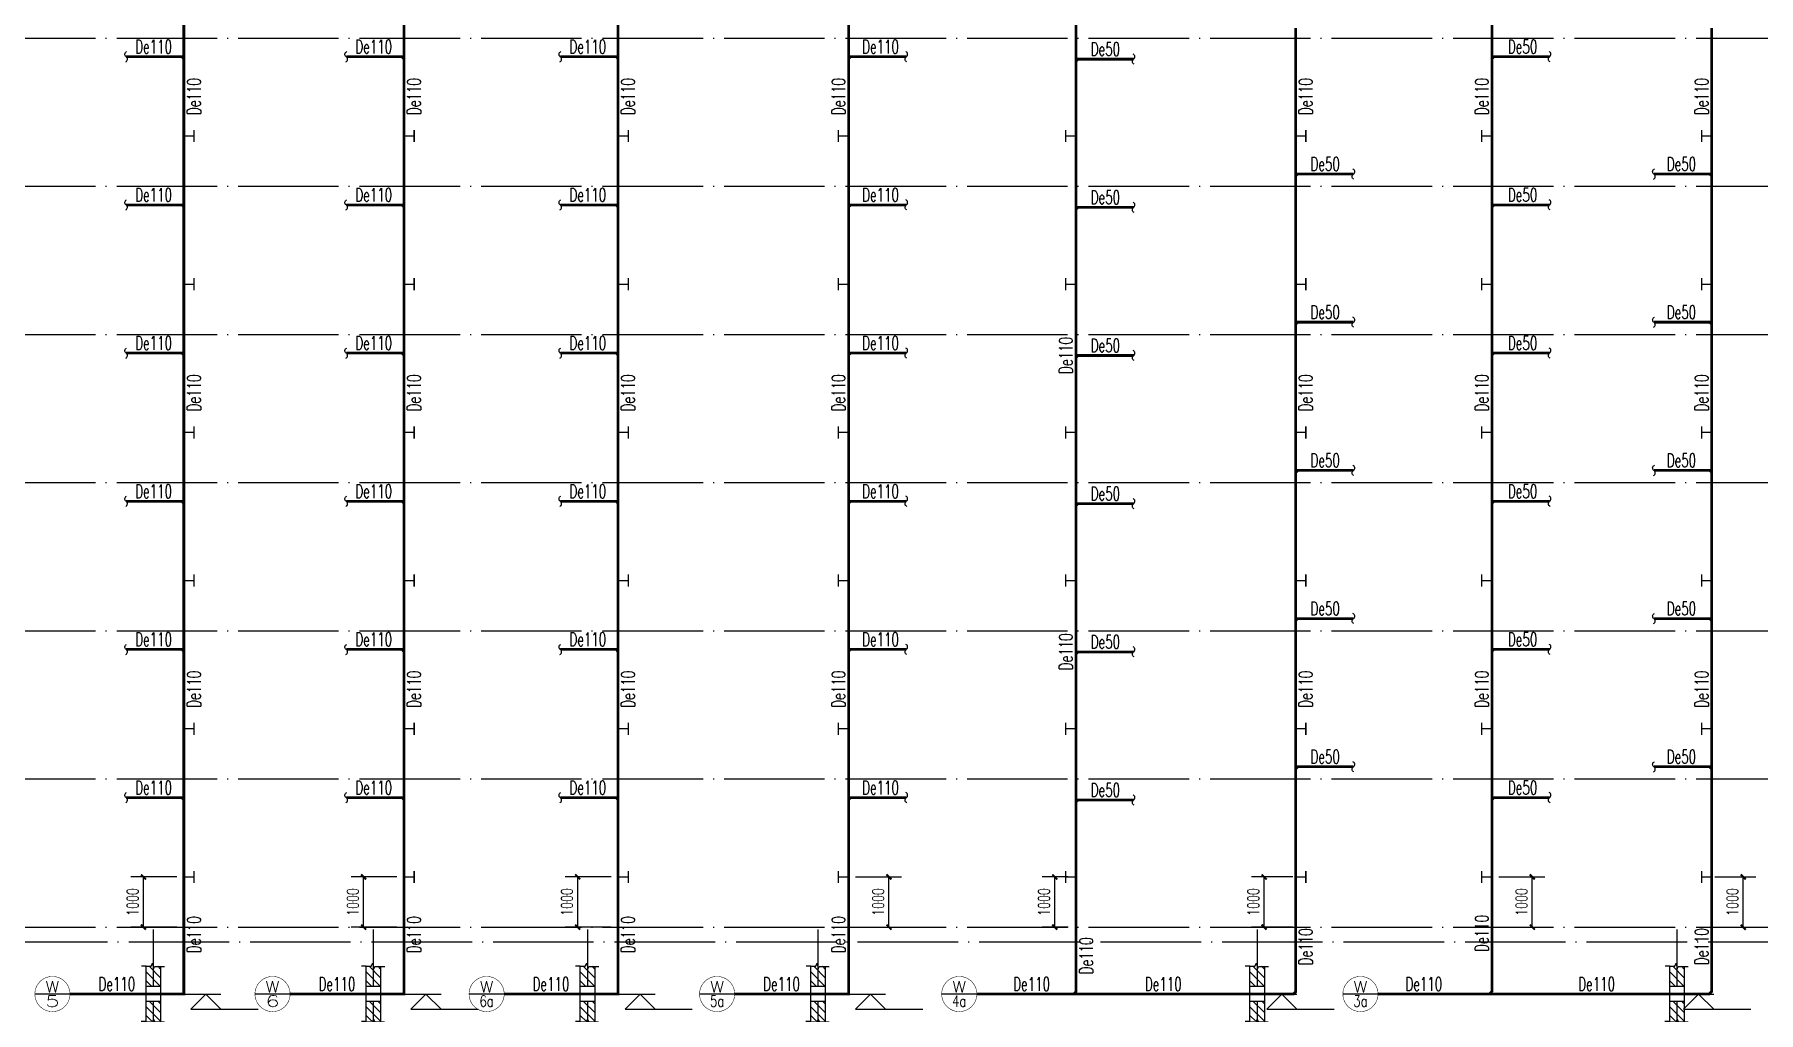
# Model space of a CAD drawing. Extents: x -287580 to -53108, y -522338 to -82629.
# Drawn here: x -126582 to -92242, y -361851 to -342381 of the extents above; entities that cross this region are included whole.
import ezdxf
from ezdxf.enums import TextEntityAlignment as Align

# ---------------------------------------------------------------- set-up
doc = ezdxf.new("R2010")
doc.units = 0
doc.header["$LTSCALE"] = 1000
doc.header["$MEASUREMENT"] = 0
for name, pattern in [('CONTINOUS', [0]), ('DASH', [0.35, 0.25, -0.1]), ('DOTE', [2.42, 2, -0.2, 0.02, -0.2])]:
    doc.linetypes.add(name, pattern=pattern)
for name, color, linetype in [('DIM_污水', 3, 'Continuous'), ('DOTE', 99, 'Continuous'), ('EQUIP_污水', 7, 'Continuous'), ('PIPE-污水', 2, 'Continuous'), ('TEXT_污水', 4, 'Continuous'), ('TWT_DIM', 3, 'Continuous'), ('TWT_IDEN', 3, 'Continuous'), ('TWT_TEXT', 7, 'Continuous')]:
    doc.layers.add(name, color=color, linetype=linetype)
doc.styles.add('_TCH_DIM_T3', font='SIMPLEX', dxfattribs={"width": 0.705882, "bigfont": 'GBCBIG'})
doc.styles.add('_TWT_CIRCLE', font='COMPLEX', dxfattribs={"width": 1.1, "height": 3, "bigfont": 'HZTXT'})
doc.styles.add('_TWT_PIPEDN', font='SIMPLEX', dxfattribs={"width": 0.8, "height": 2.5, "bigfont": 'HZTXT'})
doc.dimstyles.new('_TWT_ARCH&&100', dxfattribs={"dimtxt": 229.5, "dimasz": 100, "dimexe": 250, "dimexo": 300, "dimgap": 100, "dimtad": 1, "dimdec": 0, "dimzin": 0, "dimdsep": 46, "dimtxsty": '_TCH_DIM_T3', "dimblk": 'ARCHTICK', "dimcen": 0.09, "dimclrd": 4, "dimclre": 4, "dimclrt": 4, "dimazin": 2, "dimtfac": 1, "dimtdec": 0, "dimtix": 1, "dimtmove": 2, "dimatfit": 3, "dimfxl": 0, "dimtolj": 1, "dimtzin": 0, "dimarcsym": 0})

# ---------------------------------------------------------------- blocks, each defined once
blk = doc.blocks.new('$TK_10')
for p, q in [((-1, 1607), (-1, 189)), ((-179, 689), (-295, 689)), ((-179, -689), (-179, 689)), ((-179, 689), (-55, 689)), ((181, 187), (-179, 547)), ((181, 403), (-105, 689)), ((-55, 689), (-15, 770)), ((-15, 770), (9, 628)), ((9, 628), (34, 687)), ((34, 687), (284, 687)), ((181, 620), (112, 689)), ((181, 687), (181, -689)), ((-38, 189), (-179, 330)), ((179, 189), (-179, 189)), ((179, -189), (-179, -189)), ((190, -689), (-179, -320)), ((181, -463), (-94, -189)), ((-1, -189), (-1, -1403)), ((181, -247), (123, -189)), ((-183, -689), (-299, -688)), ((-183, -689), (-59, -690)), ((-27, -689), (-179, -537)), ((-59, -690), (-20, -771)), ((-20, -771), (5, -629)), ((5, -629), (30, -688)), ((30, -688), (280, -690))]:
    blk.add_line(p, q)
blk.add_circle((-1, -1803), 400)
blk = doc.blocks.new('_ArchTick')
at = {"color": 0, "linetype": 'ByBlock', "const_width": 0.4}
blk.add_lwpolyline([(-0.5, -0.5), (0.5, 0.5)], dxfattribs=at)
blk = doc.blocks.new('*D652')
at = {"layer": 'Defpoints', "color": 0, "linetype": 'Continuous'}
for p in [(-93415, -359152), (-92546, -359152), (-93415, -360152)]:
    blk.add_point(p, dxfattribs=at)
at = {"layer": 'TWT_DIM', "color": 4, "linetype": 'Continuous', "lineweight": -2}
for p, q in [((-93115, -359152), (-92296, -359152)), ((-92546, -360152), (-92546, -359152)), ((-93115, -360152), (-92296, -360152))]:
    blk.add_line(p, q, dxfattribs=at)
at = {"layer": 'TWT_DIM', "color": 4, "linetype": 'Continuous', "lineweight": -2, "xscale": 100, "yscale": 100, "zscale": 100}
for p, rotation in [((-92546, -359152), 90), ((-92546, -360152), 270)]:
    blk.add_blockref('_ArchTick', p, dxfattribs=dict(at, rotation=rotation))
at = {"layer": 'TWT_DIM', "color": 4, "linetype": 'Continuous', "insert": (-92761, -359652), "char_height": 229.5, "attachment_point": 5, "rotation": 90, "style": '_TCH_DIM_T3'}
blk.add_mtext('\\A1;1000', dxfattribs=at)
blk = doc.blocks.new('*D656')
at = {"layer": 'Defpoints', "color": 0, "linetype": 'Continuous'}
for p in [(-97712, -359152), (-96748, -359152), (-97712, -360152)]:
    blk.add_point(p, dxfattribs=at)
at = {"layer": 'TWT_DIM', "color": 4, "linetype": 'Continuous', "lineweight": -2}
for p, q in [((-97412, -359152), (-96498, -359152)), ((-96748, -360152), (-96748, -359152)), ((-97412, -360152), (-96498, -360152))]:
    blk.add_line(p, q, dxfattribs=at)
at = {"layer": 'TWT_DIM', "color": 4, "linetype": 'Continuous', "lineweight": -2, "xscale": 100, "yscale": 100, "zscale": 100}
for p, rotation in [((-96748, -359152), 90), ((-96748, -360152), 270)]:
    blk.add_blockref('_ArchTick', p, dxfattribs=dict(at, rotation=rotation))
at = {"layer": 'TWT_DIM', "color": 4, "linetype": 'Continuous', "insert": (-96963, -359652), "char_height": 229.5, "attachment_point": 5, "rotation": 90, "style": '_TCH_DIM_T3'}
blk.add_mtext('\\A1;1000', dxfattribs=at)
blk = doc.blocks.new('*D657')
at = {"layer": 'Defpoints', "color": 0, "linetype": 'Continuous'}
for p in [(-102089, -359152), (-101220, -359152), (-101220, -360152)]:
    blk.add_point(p, dxfattribs=at)
at = {"layer": 'TWT_DIM', "color": 4, "linetype": 'Continuous', "lineweight": -2}
for p, q in [((-101520, -359152), (-102339, -359152)), ((-102089, -360152), (-102089, -359152)), ((-101520, -360152), (-102339, -360152))]:
    blk.add_line(p, q, dxfattribs=at)
at = {"layer": 'TWT_DIM', "color": 4, "linetype": 'Continuous', "lineweight": -2, "xscale": 100, "yscale": 100, "zscale": 100}
for p, rotation in [((-102089, -359152), 90), ((-102089, -360152), 270)]:
    blk.add_blockref('_ArchTick', p, dxfattribs=dict(at, rotation=rotation))
at = {"layer": 'TWT_DIM', "color": 4, "linetype": 'Continuous', "insert": (-102304, -359652), "char_height": 229.5, "attachment_point": 5, "rotation": 90, "style": '_TCH_DIM_T3'}
blk.add_mtext('\\A1;1000', dxfattribs=at)
blk = doc.blocks.new('*D660')
at = {"layer": 'Defpoints', "color": 0, "linetype": 'Continuous'}
for p in [(-106259, -359152), (-105692, -359152), (-105692, -360152)]:
    blk.add_point(p, dxfattribs=at)
at = {"layer": 'TWT_DIM', "color": 4, "linetype": 'Continuous', "lineweight": -2}
for p, q in [((-105992, -359152), (-106509, -359152)), ((-106259, -360152), (-106259, -359152)), ((-105992, -360152), (-106509, -360152))]:
    blk.add_line(p, q, dxfattribs=at)
at = {"layer": 'TWT_DIM', "color": 4, "linetype": 'Continuous', "lineweight": -2, "xscale": 100, "yscale": 100, "zscale": 100}
for p, rotation in [((-106259, -359152), 90), ((-106259, -360152), 270)]:
    blk.add_blockref('_ArchTick', p, dxfattribs=dict(at, rotation=rotation))
at = {"layer": 'TWT_DIM', "color": 4, "linetype": 'Continuous', "insert": (-106474, -359652), "char_height": 229.5, "attachment_point": 5, "rotation": 90, "style": '_TCH_DIM_T3'}
blk.add_mtext('\\A1;1000', dxfattribs=at)
blk = doc.blocks.new('*D664')
at = {"layer": 'Defpoints', "color": 0, "linetype": 'Continuous'}
for p in [(-110527, -359152), (-109562, -359152), (-110527, -360152)]:
    blk.add_point(p, dxfattribs=at)
at = {"layer": 'TWT_DIM', "color": 4, "linetype": 'Continuous', "lineweight": -2}
for p, q in [((-110227, -359152), (-109312, -359152)), ((-109562, -360152), (-109562, -359152)), ((-110227, -360152), (-109312, -360152))]:
    blk.add_line(p, q, dxfattribs=at)
at = {"layer": 'TWT_DIM', "color": 4, "linetype": 'Continuous', "lineweight": -2, "xscale": 100, "yscale": 100, "zscale": 100}
for p, rotation in [((-109562, -359152), 90), ((-109562, -360152), 270)]:
    blk.add_blockref('_ArchTick', p, dxfattribs=dict(at, rotation=rotation))
at = {"layer": 'TWT_DIM', "color": 4, "linetype": 'Continuous', "insert": (-109777, -359652), "char_height": 229.5, "attachment_point": 5, "rotation": 90, "style": '_TCH_DIM_T3'}
blk.add_mtext('\\A1;1000', dxfattribs=at)
blk = doc.blocks.new('*D666')
at = {"layer": 'Defpoints', "color": 0, "linetype": 'Continuous'}
for p in [(-115762, -359152), (-114798, -359152), (-114798, -360152)]:
    blk.add_point(p, dxfattribs=at)
at = {"layer": 'TWT_DIM', "color": 4, "linetype": 'Continuous', "lineweight": -2}
for p, q in [((-115098, -359152), (-116012, -359152)), ((-115762, -360152), (-115762, -359152)), ((-115098, -360152), (-116012, -360152))]:
    blk.add_line(p, q, dxfattribs=at)
at = {"layer": 'TWT_DIM', "color": 4, "linetype": 'Continuous', "lineweight": -2, "xscale": 100, "yscale": 100, "zscale": 100}
for p, rotation in [((-115762, -359152), 90), ((-115762, -360152), 270)]:
    blk.add_blockref('_ArchTick', p, dxfattribs=dict(at, rotation=rotation))
at = {"layer": 'TWT_DIM', "color": 4, "linetype": 'Continuous', "insert": (-115977, -359652), "char_height": 229.5, "attachment_point": 5, "rotation": 90, "style": '_TCH_DIM_T3'}
blk.add_mtext('\\A1;1000', dxfattribs=at)
blk = doc.blocks.new('*D668')
at = {"layer": 'Defpoints', "color": 0, "linetype": 'Continuous'}
for p in [(-120026, -359152), (-119062, -359152), (-119062, -360152)]:
    blk.add_point(p, dxfattribs=at)
at = {"layer": 'TWT_DIM', "color": 4, "linetype": 'Continuous', "lineweight": -2}
for p, q in [((-119362, -359152), (-120276, -359152)), ((-120026, -360152), (-120026, -359152)), ((-119362, -360152), (-120276, -360152))]:
    blk.add_line(p, q, dxfattribs=at)
at = {"layer": 'TWT_DIM', "color": 4, "linetype": 'Continuous', "lineweight": -2, "xscale": 100, "yscale": 100, "zscale": 100}
for p, rotation in [((-120026, -359152), 90), ((-120026, -360152), 270)]:
    blk.add_blockref('_ArchTick', p, dxfattribs=dict(at, rotation=rotation))
at = {"layer": 'TWT_DIM', "color": 4, "linetype": 'Continuous', "insert": (-120241, -359652), "char_height": 229.5, "attachment_point": 5, "rotation": 90, "style": '_TCH_DIM_T3'}
blk.add_mtext('\\A1;1000', dxfattribs=at)
blk = doc.blocks.new('*D670')
at = {"layer": 'Defpoints', "color": 0, "linetype": 'Continuous'}
for p in [(-124411, -359152), (-123446, -359152), (-123446, -360152)]:
    blk.add_point(p, dxfattribs=at)
at = {"layer": 'TWT_DIM', "color": 4, "linetype": 'Continuous', "lineweight": -2}
for p, q in [((-123746, -359152), (-124661, -359152)), ((-124411, -360152), (-124411, -359152)), ((-123746, -360152), (-124661, -360152))]:
    blk.add_line(p, q, dxfattribs=at)
at = {"layer": 'TWT_DIM', "color": 4, "linetype": 'Continuous', "lineweight": -2, "xscale": 100, "yscale": 100, "zscale": 100}
for p, rotation in [((-124411, -359152), 90), ((-124411, -360152), 270)]:
    blk.add_blockref('_ArchTick', p, dxfattribs=dict(at, rotation=rotation))
at = {"layer": 'TWT_DIM', "color": 4, "linetype": 'Continuous', "insert": (-124625, -359652), "char_height": 229.5, "attachment_point": 5, "rotation": 90, "style": '_TCH_DIM_T3'}
blk.add_mtext('\\A1;1000', dxfattribs=at)
blk = doc.blocks.new('$ATTACHMENT$00000073')
at = {"const_width": 20}
for points in [[(0, 0), (150, 0)], [(150, 90), (150, -90)]]:
    blk.add_lwpolyline(points, dxfattribs=at)
blk = doc.blocks.new('$TwtSys$00000132')
at = {"elevation": 0}
blk.add_lwpolyline([(7, -101, -0.575183), (0, 0, 0.604745), (-11, 101, 16.924828)], format="xyb", dxfattribs=at)

msp = doc.modelspace()

# ---------------------------------------------------------------- hatches: boundary and pattern name
at = {"layer": 'PIPE-污水', "linetype": 'Continuous'}
for points in [[(-123646.1, -342823.2), (-123626.7, -342803.8), (-123634.8, -342795.7)], [(-119261.6, -342823.2), (-119242.2, -342803.8), (-119250.3, -342795.7)], [(-114997.6, -342823.2), (-114978.2, -342803.8), (-114986.3, -342795.7)], [(-110326.9, -342823.2), (-110346.3, -342803.8), (-110338.2, -342795.7)], [(-105799, -342871.9), (-105818.4, -342852.4), (-105810.4, -342844.4)], [(-97512.7, -342823.2), (-97532.1, -342803.8), (-97524.1, -342795.7)], [(-101421.1, -345158.4), (-101440.5, -345138.9), (-101432.5, -345130.9)], [(-93214.2, -345158.4), (-93194.8, -345138.9), (-93202.9, -345130.9)], [(-123646.1, -345773.2), (-123626.7, -345753.8), (-123634.8, -345745.7)], [(-119261.6, -345773.2), (-119242.2, -345753.8), (-119250.3, -345745.7)], [(-114997.6, -345773.2), (-114978.2, -345753.8), (-114986.3, -345745.7)], [(-110326.9, -345773.2), (-110346.3, -345753.8), (-110338.2, -345745.7)], [(-105799, -345821.9), (-105818.4, -345802.4), (-105810.4, -345794.4)], [(-97512.7, -345773.2), (-97532.1, -345753.8), (-97524.1, -345745.7)], [(-101421.1, -348108.4), (-101440.5, -348088.9), (-101432.5, -348080.9)], [(-93214.2, -348108.4), (-93194.8, -348088.9), (-93202.9, -348080.9)], [(-123646.1, -348723.2), (-123626.7, -348703.8), (-123634.8, -348695.7)], [(-119261.6, -348723.2), (-119242.2, -348703.8), (-119250.3, -348695.7)], [(-114997.6, -348723.2), (-114978.2, -348703.8), (-114986.3, -348695.7)], [(-110326.9, -348723.2), (-110346.3, -348703.8), (-110338.2, -348695.7)], [(-105799, -348771.9), (-105818.4, -348752.4), (-105810.4, -348744.4)], [(-97512.7, -348723.2), (-97532.1, -348703.8), (-97524.1, -348695.7)], [(-101421.1, -351058.4), (-101440.5, -351038.9), (-101432.5, -351030.9)], [(-93214.2, -351058.4), (-93194.8, -351038.9), (-93202.9, -351030.9)], [(-123646.1, -351673.2), (-123626.7, -351653.8), (-123634.8, -351645.7)], [(-119261.6, -351673.2), (-119242.2, -351653.8), (-119250.3, -351645.7)], [(-114997.6, -351673.2), (-114978.2, -351653.8), (-114986.3, -351645.7)], [(-110326.9, -351673.2), (-110346.3, -351653.8), (-110338.2, -351645.7)], [(-97512.7, -351673.2), (-97532.1, -351653.8), (-97524.1, -351645.7)], [(-105799, -351721.9), (-105818.4, -351702.4), (-105810.4, -351694.4)], [(-101421.1, -354008.4), (-101440.5, -353988.9), (-101432.5, -353980.9)], [(-93214.2, -354008.4), (-93194.8, -353988.9), (-93202.9, -353980.9)], [(-123646.1, -354623.2), (-123626.7, -354603.8), (-123634.8, -354595.7)], [(-119261.6, -354623.2), (-119242.2, -354603.8), (-119250.3, -354595.7)], [(-114997.6, -354623.2), (-114978.2, -354603.8), (-114986.3, -354595.7)], [(-110326.9, -354623.2), (-110346.3, -354603.8), (-110338.2, -354595.7)], [(-105799, -354671.9), (-105818.4, -354652.4), (-105810.4, -354644.4)], [(-97512.7, -354623.2), (-97532.1, -354603.8), (-97524.1, -354595.7)], [(-101421.1, -356958.4), (-101440.5, -356938.9), (-101432.5, -356930.9)], [(-93214.2, -356958.4), (-93194.8, -356938.9), (-93202.9, -356930.9)], [(-123646.1, -357573.2), (-123626.7, -357553.8), (-123634.8, -357545.7)], [(-119261.6, -357573.2), (-119242.2, -357553.8), (-119250.3, -357545.7)], [(-114997.6, -357573.2), (-114978.2, -357553.8), (-114986.3, -357545.7)], [(-110326.9, -357573.2), (-110346.3, -357553.8), (-110338.2, -357545.7)], [(-105799, -357621.9), (-105818.4, -357602.4), (-105810.4, -357594.4)], [(-97512.7, -357573.2), (-97532.1, -357553.8), (-97524.1, -357545.7)]]:
    msp.add_hatch(color=256, dxfattribs=at).paths.add_polyline_path(points)
at = {"layer": 'PIPE-污水', "linetype": 'DASH'}
for points in [[(-123646.1, -342823.2), (-123646.1, -342795.7), (-123634.8, -342795.7)], [(-119261.6, -342823.2), (-119261.6, -342795.7), (-119250.3, -342795.7)], [(-114997.6, -342823.2), (-114997.6, -342795.7), (-114986.3, -342795.7)], [(-110326.9, -342823.2), (-110326.9, -342795.7), (-110338.2, -342795.7)], [(-105799, -342871.9), (-105799, -342844.4), (-105810.4, -342844.4)], [(-97512.7, -342823.2), (-97512.7, -342795.7), (-97524.1, -342795.7)], [(-101421.1, -345158.4), (-101421.1, -345130.9), (-101432.5, -345130.9)], [(-93214.2, -345158.4), (-93214.2, -345130.9), (-93202.9, -345130.9)], [(-123646.1, -345773.2), (-123646.1, -345745.7), (-123634.8, -345745.7)], [(-119261.6, -345773.2), (-119261.6, -345745.7), (-119250.3, -345745.7)], [(-114997.6, -345773.2), (-114997.6, -345745.7), (-114986.3, -345745.7)], [(-110326.9, -345773.2), (-110326.9, -345745.7), (-110338.2, -345745.7)], [(-105799, -345821.9), (-105799, -345794.4), (-105810.4, -345794.4)], [(-97512.7, -345773.2), (-97512.7, -345745.7), (-97524.1, -345745.7)], [(-101421.1, -348108.4), (-101421.1, -348080.9), (-101432.5, -348080.9)], [(-93214.2, -348108.4), (-93214.2, -348080.9), (-93202.9, -348080.9)], [(-123646.1, -348723.2), (-123646.1, -348695.7), (-123634.8, -348695.7)], [(-119261.6, -348723.2), (-119261.6, -348695.7), (-119250.3, -348695.7)], [(-114997.6, -348723.2), (-114997.6, -348695.7), (-114986.3, -348695.7)], [(-110326.9, -348723.2), (-110326.9, -348695.7), (-110338.2, -348695.7)], [(-105799, -348771.9), (-105799, -348744.4), (-105810.4, -348744.4)], [(-97512.7, -348723.2), (-97512.7, -348695.7), (-97524.1, -348695.7)], [(-101421.1, -351058.4), (-101421.1, -351030.9), (-101432.5, -351030.9)], [(-93214.2, -351058.4), (-93214.2, -351030.9), (-93202.9, -351030.9)], [(-123646.1, -351673.2), (-123646.1, -351645.7), (-123634.8, -351645.7)], [(-119261.6, -351673.2), (-119261.6, -351645.7), (-119250.3, -351645.7)], [(-114997.6, -351673.2), (-114997.6, -351645.7), (-114986.3, -351645.7)], [(-110326.9, -351673.2), (-110326.9, -351645.7), (-110338.2, -351645.7)], [(-97512.7, -351673.2), (-97512.7, -351645.7), (-97524.1, -351645.7)], [(-105799, -351721.9), (-105799, -351694.4), (-105810.4, -351694.4)], [(-101421.1, -354008.4), (-101421.1, -353980.9), (-101432.5, -353980.9)], [(-93214.2, -354008.4), (-93214.2, -353980.9), (-93202.9, -353980.9)], [(-123646.1, -354623.2), (-123646.1, -354595.7), (-123634.8, -354595.7)], [(-119261.6, -354623.2), (-119261.6, -354595.7), (-119250.3, -354595.7)], [(-114997.6, -354623.2), (-114997.6, -354595.7), (-114986.3, -354595.7)], [(-110326.9, -354623.2), (-110326.9, -354595.7), (-110338.2, -354595.7)], [(-105799, -354671.9), (-105799, -354644.4), (-105810.4, -354644.4)], [(-97512.7, -354623.2), (-97512.7, -354595.7), (-97524.1, -354595.7)], [(-101421.1, -356958.4), (-101421.1, -356930.9), (-101432.5, -356930.9)], [(-93214.2, -356958.4), (-93214.2, -356930.9), (-93202.9, -356930.9)], [(-123646.1, -357573.2), (-123646.1, -357545.7), (-123634.8, -357545.7)], [(-119261.6, -357573.2), (-119261.6, -357545.7), (-119250.3, -357545.7)], [(-114997.6, -357573.2), (-114997.6, -357545.7), (-114986.3, -357545.7)], [(-110326.9, -357573.2), (-110326.9, -357545.7), (-110338.2, -357545.7)], [(-105799, -357621.9), (-105799, -357594.4), (-105810.4, -357594.4)], [(-97512.7, -357573.2), (-97512.7, -357545.7), (-97524.1, -357545.7)], [(-123606.4, -361483), (-123578.9, -361483), (-123578.9, -361510.5)], [(-123606.4, -361483), (-123606.4, -361510.5), (-123578.9, -361510.5)], [(-119221.9, -361483), (-119194.4, -361483), (-119194.4, -361510.5)], [(-119221.9, -361483), (-119221.9, -361510.5), (-119194.4, -361510.5)], [(-114957.9, -361483), (-114930.4, -361483), (-114930.4, -361510.5)], [(-114957.9, -361483), (-114957.9, -361510.5), (-114930.4, -361510.5)], [(-110366.6, -361483), (-110339.1, -361483), (-110339.1, -361510.5)], [(-110366.6, -361483), (-110366.6, -361510.5), (-110339.1, -361510.5)], [(-105838.7, -361439), (-105811.2, -361439), (-105811.2, -361450.4)], [(-101504.8, -361483), (-101504.8, -361510.5), (-101493.4, -361510.5)], [(-101460.8, -361439), (-101433.3, -361439), (-101433.3, -361450.4)], [(-97552.4, -361432), (-97524.9, -361432), (-97524.9, -361443.4)], [(-93225.5, -361483), (-93225.5, -361510.5), (-93214.1, -361510.5)], [(-93174.5, -361432), (-93147, -361432), (-93147, -361443.4)]]:
    msp.add_hatch(color=256, dxfattribs=at).paths.add_polyline_path(points)
at = {"layer": 'PIPE-污水'}
for points in [[(-105838.7, -361439), (-105819.3, -361458.4), (-105811.2, -361450.4)], [(-101504.8, -361483), (-101485.4, -361502.4), (-101493.4, -361510.5)], [(-101460.8, -361439), (-101441.4, -361458.4), (-101433.3, -361450.4)], [(-97552.4, -361432), (-97533, -361451.4), (-97524.9, -361443.4)], [(-93225.5, -361483), (-93206.1, -361502.4), (-93214.1, -361510.5)], [(-93174.5, -361432), (-93155.1, -361451.4), (-93147, -361443.4)]]:
    msp.add_hatch(color=256, dxfattribs=at).paths.add_polyline_path(points)

# ---------------------------------------------------------------- linework, layer by layer
at = {"layer": 'DIM_污水', "linetype": 'Continuous'}
for p, q in [((-124213.9, -361483), (-122868.1, -361483)), ((-123168.1, -361483), (-123468.1, -361783)), ((-123168.1, -361483), (-122868.1, -361783)), ((-119829.4, -361483), (-118483.6, -361483)), ((-118783.6, -361483), (-119083.6, -361783)), ((-118783.6, -361483), (-118483.6, -361783)), ((-115565.4, -361483), (-114219.6, -361483)), ((-114519.6, -361483), (-114819.6, -361783)), ((-114519.6, -361483), (-114219.6, -361783)), ((-110974.1, -361483), (-109628.3, -361483)), ((-109928.3, -361483), (-110228.3, -361783)), ((-109928.3, -361483), (-109628.3, -361783)), ((-102781.8, -361483), (-101436, -361483)), ((-101736, -361483), (-102036, -361783)), ((-101736, -361483), (-101436, -361783)), ((-94480.5, -361483), (-93134.7, -361483)), ((-93434.7, -361483), (-93734.7, -361783)), ((-93434.7, -361483), (-93134.7, -361783)), ((-123468.1, -361783), (-122127.2, -361783)), ((-119083.6, -361783), (-117742.7, -361783)), ((-114819.6, -361783), (-113478.7, -361783)), ((-110228.3, -361783), (-108887.4, -361783)), ((-102036, -361783), (-100695.1, -361783)), ((-93734.7, -361783), (-92393.8, -361783))]:
    msp.add_line(p, q, dxfattribs=at)
at = {"layer": 'DOTE', "linetype": 'DOTE'}
for p, q in [((-151564.8, -342452.2), (-81566, -342452.2)), ((-151564.8, -345402.2), (-81566, -345402.2)), ((-151564.8, -348352.2), (-81566, -348352.2)), ((-151564.8, -351302.2), (-81566, -351302.2)), ((-151564.8, -354252.2), (-81566, -354252.2)), ((-151564.8, -357202.2), (-81566, -357202.2)), ((-151564.8, -360152.2), (-81566, -360152.2)), ((-81566, -360452.2), (-151631.8, -360452.2))]:
    msp.add_line(p, q, dxfattribs=at)
at = {"layer": 'PIPE-污水', "linetype": 'DASH', "const_width": 55}
for points in [[(-123606.4, -341452.2), (-123606.4, -342863)], [(-119221.9, -341452.2), (-119221.9, -342863)], [(-114957.9, -341452.2), (-114957.9, -342863)], [(-110366.6, -341452.2), (-110366.6, -342863)], [(-105838.7, -341452.2), (-105838.7, -342911.6)], [(-97552.4, -341452.2), (-97552.4, -342863)], [(-101460.8, -342248.1), (-101460.8, -342863)], [(-93174.5, -342248.1), (-93174.5, -342863)], [(-123646.1, -342823.2), (-124757, -342823.2)], [(-123606.4, -342863), (-123606.4, -344402.2)], [(-119261.6, -342823.2), (-120372.5, -342823.2)], [(-119221.9, -342863), (-119221.9, -344402.2)], [(-114997.6, -342823.2), (-116108.5, -342823.2)], [(-114957.9, -342863), (-114957.9, -344402.2)], [(-110366.6, -342863), (-110366.6, -344402.2)], [(-110326.9, -342823.2), (-109216, -342823.2)], [(-105838.7, -342911.6), (-105838.7, -344402.2)], [(-105799, -342871.9), (-104688.1, -342871.9)], [(-101460.8, -342863), (-101460.8, -344402.2)], [(-97552.4, -342863), (-97552.4, -344402.2)], [(-97512.7, -342823.2), (-96401.8, -342823.2)], [(-93174.5, -342863), (-93174.5, -344402.2)], [(-123606.4, -344402.2), (-123606.4, -345813)], [(-119221.9, -344402.2), (-119221.9, -345813)], [(-114957.9, -344402.2), (-114957.9, -345813)], [(-110366.6, -344402.2), (-110366.6, -345813)], [(-105838.7, -344402.2), (-105838.7, -345861.6)], [(-101460.8, -344402.2), (-101460.8, -345198.1)], [(-97552.4, -344402.2), (-97552.4, -345813)], [(-93174.5, -344402.2), (-93174.5, -345198.1)], [(-101460.8, -345198.1), (-101460.8, -347352.2)], [(-101421.1, -345158.4), (-100310.2, -345158.4)], [(-93214.2, -345158.4), (-94325.1, -345158.4)], [(-93174.5, -345198.1), (-93174.5, -347352.2)], [(-123646.1, -345773.2), (-124757, -345773.2)], [(-123606.4, -345813), (-123606.4, -347352.2)], [(-119261.6, -345773.2), (-120372.5, -345773.2)], [(-119221.9, -345813), (-119221.9, -347352.2)], [(-114997.6, -345773.2), (-116108.5, -345773.2)], [(-114957.9, -345813), (-114957.9, -347352.2)], [(-110366.6, -345813), (-110366.6, -347352.2)], [(-110326.9, -345773.2), (-109216, -345773.2)], [(-105799, -345821.9), (-104688.1, -345821.9)], [(-97552.4, -345813), (-97552.4, -347352.2)], [(-97512.7, -345773.2), (-96401.8, -345773.2)], [(-105838.7, -345861.6), (-105838.7, -347352.2)], [(-123606.4, -347352.2), (-123606.4, -348763)], [(-119221.9, -347352.2), (-119221.9, -348763)], [(-114957.9, -347352.2), (-114957.9, -348763)], [(-110366.6, -347352.2), (-110366.6, -348763)], [(-105838.7, -347352.2), (-105838.7, -348763)], [(-101460.8, -347352.2), (-101460.8, -348148.1)], [(-97552.4, -347352.2), (-97552.4, -348763)], [(-93174.5, -347352.2), (-93174.5, -348148.1)], [(-101460.8, -348148.1), (-101460.8, -348763)], [(-101421.1, -348108.4), (-100310.2, -348108.4)], [(-93214.2, -348108.4), (-94325.1, -348108.4)], [(-93174.5, -348148.1), (-93174.5, -348763)], [(-123646.1, -348723.2), (-124757, -348723.2)], [(-123606.4, -348763), (-123606.4, -350302.2)], [(-119261.6, -348723.2), (-120372.5, -348723.2)], [(-119221.9, -348763), (-119221.9, -350302.2)], [(-114997.6, -348723.2), (-116108.5, -348723.2)], [(-114957.9, -348763), (-114957.9, -350302.2)], [(-110366.6, -348763), (-110366.6, -350302.2)], [(-110326.9, -348723.2), (-109216, -348723.2)], [(-105838.7, -348763), (-105838.7, -348811.6)], [(-105838.7, -348811.6), (-105838.7, -350302.2)], [(-105799, -348771.9), (-104688.1, -348771.9)], [(-101460.8, -348763), (-101460.8, -350302.2)], [(-97552.4, -348763), (-97552.4, -350302.2)], [(-97512.7, -348723.2), (-96401.8, -348723.2)], [(-93174.5, -348763), (-93174.5, -350302.2)], [(-123606.4, -350302.2), (-123606.4, -351713)], [(-119221.9, -350302.2), (-119221.9, -351713)], [(-114957.9, -350302.2), (-114957.9, -351713)], [(-110366.6, -350302.2), (-110366.6, -351713)], [(-105838.7, -350302.2), (-105838.7, -351761.6)], [(-101460.8, -350302.2), (-101460.8, -351098.1)], [(-97552.4, -350302.2), (-97552.4, -351713)], [(-93174.5, -350302.2), (-93174.5, -351098.1)], [(-101460.8, -351098.1), (-101460.8, -353252.2)], [(-101421.1, -351058.4), (-100310.2, -351058.4)], [(-93214.2, -351058.4), (-94325.1, -351058.4)], [(-93174.5, -351098.1), (-93174.5, -353252.2)], [(-123646.1, -351673.2), (-124757, -351673.2)], [(-119261.6, -351673.2), (-120372.5, -351673.2)], [(-114997.6, -351673.2), (-116108.5, -351673.2)], [(-110326.9, -351673.2), (-109216, -351673.2)], [(-97512.7, -351673.2), (-96401.8, -351673.2)], [(-123606.4, -351713), (-123606.4, -353252.2)], [(-119221.9, -351713), (-119221.9, -353252.2)], [(-114957.9, -351713), (-114957.9, -353252.2)], [(-110366.6, -351713), (-110366.6, -353252.2)], [(-105838.7, -351761.6), (-105838.7, -353252.2)], [(-105799, -351721.9), (-104688.1, -351721.9)], [(-97552.4, -351713), (-97552.4, -353252.2)], [(-123606.4, -353252.2), (-123606.4, -354663)], [(-119221.9, -353252.2), (-119221.9, -354663)], [(-114957.9, -353252.2), (-114957.9, -354663)], [(-110366.6, -353252.2), (-110366.6, -354663)], [(-105838.7, -353252.2), (-105838.7, -354663)], [(-101460.8, -353252.2), (-101460.8, -354048.1)], [(-97552.4, -353252.2), (-97552.4, -354663)], [(-93174.5, -353252.2), (-93174.5, -354048.1)], [(-101460.8, -354048.1), (-101460.8, -354663)], [(-101421.1, -354008.4), (-100310.2, -354008.4)], [(-93214.2, -354008.4), (-94325.1, -354008.4)], [(-93174.5, -354048.1), (-93174.5, -354663)], [(-123646.1, -354623.2), (-124757, -354623.2)], [(-123606.4, -354663), (-123606.4, -356202.2)], [(-119261.6, -354623.2), (-120372.5, -354623.2)], [(-119221.9, -354663), (-119221.9, -356202.2)], [(-114997.6, -354623.2), (-116108.5, -354623.2)], [(-114957.9, -354663), (-114957.9, -356202.2)], [(-110366.6, -354663), (-110366.6, -356202.2)], [(-110326.9, -354623.2), (-109216, -354623.2)], [(-105838.7, -354663), (-105838.7, -354711.6)], [(-105838.7, -354711.6), (-105838.7, -356202.2)], [(-105799, -354671.9), (-104688.1, -354671.9)], [(-101460.8, -354663), (-101460.8, -356202.2)], [(-97552.4, -354663), (-97552.4, -356202.2)], [(-97512.7, -354623.2), (-96401.8, -354623.2)], [(-93174.5, -354663), (-93174.5, -356202.2)], [(-123606.4, -356202.2), (-123606.4, -357613)], [(-119221.9, -356202.2), (-119221.9, -357613)], [(-114957.9, -356202.2), (-114957.9, -357613)], [(-110366.6, -356202.2), (-110366.6, -357613)], [(-105838.7, -356202.2), (-105838.7, -357661.6)], [(-101460.8, -356202.2), (-101460.8, -356998.1)], [(-97552.4, -356202.2), (-97552.4, -357613)], [(-93174.5, -356202.2), (-93174.5, -356998.1)], [(-101460.8, -356998.1), (-101460.8, -359152.2)], [(-101421.1, -356958.4), (-100310.2, -356958.4)], [(-93214.2, -356958.4), (-94325.1, -356958.4)], [(-93174.5, -356998.1), (-93174.5, -359152.2)], [(-123646.1, -357573.2), (-124757, -357573.2)], [(-123606.4, -357613), (-123606.4, -359152.2)], [(-119261.6, -357573.2), (-120372.5, -357573.2)], [(-119221.9, -357613), (-119221.9, -359152.2)], [(-114997.6, -357573.2), (-116108.5, -357573.2)], [(-114957.9, -357613), (-114957.9, -359152.2)], [(-110366.6, -357613), (-110366.6, -359152.2)], [(-110326.9, -357573.2), (-109216, -357573.2)], [(-105838.7, -357661.6), (-105838.7, -359152.2)], [(-105799, -357621.9), (-104688.1, -357621.9)], [(-97552.4, -357613), (-97552.4, -359152.2)], [(-97512.7, -357573.2), (-96401.8, -357573.2)], [(-123606.4, -359152.2), (-123606.4, -361483)], [(-119221.9, -359152.2), (-119221.9, -361483)], [(-114957.9, -359152.2), (-114957.9, -361483)], [(-110366.6, -359152.2), (-110366.6, -361483)], [(-105838.7, -359152.2), (-105838.7, -361439)], [(-101460.8, -359152.2), (-101460.8, -361439)], [(-97552.4, -359152.2), (-97552.4, -361432)], [(-93174.5, -359152.2), (-93174.5, -361432)], [(-123606.4, -361483), (-125874.8, -361483)], [(-119221.9, -361483), (-121490.3, -361483)], [(-114957.9, -361483), (-117226.3, -361483)], [(-110366.6, -361483), (-112635, -361483)], [(-105882.7, -361483), (-107811.8, -361483)], [(-101504.8, -361483), (-105882.7, -361483)], [(-97603.4, -361483), (-99820.8, -361483)], [(-93225.5, -361483), (-97603.4, -361483)]]:
    msp.add_lwpolyline(points, dxfattribs=at)
at = {"layer": 'PIPE-污水', "linetype": 'Continuous', "const_width": 55}
for points in [[(-123606.4, -342863), (-123646.1, -342823.2)], [(-119221.9, -342863), (-119261.6, -342823.2)], [(-114957.9, -342863), (-114997.6, -342823.2)], [(-110366.6, -342863), (-110326.9, -342823.2)], [(-105838.7, -342911.6), (-105799, -342871.9)], [(-97552.4, -342863), (-97512.7, -342823.2)], [(-101460.8, -345198.1), (-101421.1, -345158.4)], [(-93174.5, -345198.1), (-93214.2, -345158.4)], [(-123606.4, -345813), (-123646.1, -345773.2)], [(-119221.9, -345813), (-119261.6, -345773.2)], [(-114957.9, -345813), (-114997.6, -345773.2)], [(-110366.6, -345813), (-110326.9, -345773.2)], [(-105838.7, -345861.6), (-105799, -345821.9)], [(-97552.4, -345813), (-97512.7, -345773.2)], [(-101460.8, -348148.1), (-101421.1, -348108.4)], [(-93174.5, -348148.1), (-93214.2, -348108.4)], [(-123606.4, -348763), (-123646.1, -348723.2)], [(-119221.9, -348763), (-119261.6, -348723.2)], [(-114957.9, -348763), (-114997.6, -348723.2)], [(-110366.6, -348763), (-110326.9, -348723.2)], [(-105838.7, -348811.6), (-105799, -348771.9)], [(-97552.4, -348763), (-97512.7, -348723.2)], [(-101460.8, -351098.1), (-101421.1, -351058.4)], [(-93174.5, -351098.1), (-93214.2, -351058.4)], [(-123606.4, -351713), (-123646.1, -351673.2)], [(-119221.9, -351713), (-119261.6, -351673.2)], [(-114957.9, -351713), (-114997.6, -351673.2)], [(-110366.6, -351713), (-110326.9, -351673.2)], [(-97552.4, -351713), (-97512.7, -351673.2)], [(-105838.7, -351761.6), (-105799, -351721.9)], [(-101460.8, -354048.1), (-101421.1, -354008.4)], [(-93174.5, -354048.1), (-93214.2, -354008.4)], [(-123606.4, -354663), (-123646.1, -354623.2)], [(-119221.9, -354663), (-119261.6, -354623.2)], [(-114957.9, -354663), (-114997.6, -354623.2)], [(-110366.6, -354663), (-110326.9, -354623.2)], [(-105838.7, -354711.6), (-105799, -354671.9)], [(-97552.4, -354663), (-97512.7, -354623.2)], [(-101460.8, -356998.1), (-101421.1, -356958.4)], [(-93174.5, -356998.1), (-93214.2, -356958.4)], [(-123606.4, -357613), (-123646.1, -357573.2)], [(-119221.9, -357613), (-119261.6, -357573.2)], [(-114957.9, -357613), (-114997.6, -357573.2)], [(-110366.6, -357613), (-110326.9, -357573.2)], [(-105838.7, -357661.6), (-105799, -357621.9)], [(-97552.4, -357613), (-97512.7, -357573.2)]]:
    msp.add_lwpolyline(points, dxfattribs=at)
at = {"layer": 'PIPE-污水', "const_width": 55}
for points in [[(-105838.7, -361439), (-105882.7, -361483)], [(-101460.8, -361439), (-101504.8, -361483)], [(-97552.4, -361432), (-97603.4, -361483)], [(-93174.5, -361432), (-93225.5, -361483)]]:
    msp.add_lwpolyline(points, dxfattribs=at)
at = {"layer": 'TWT_IDEN', "linetype": 'CONTINOUS'}
for p, q in [((-125874.6, -361483), (-126574.6, -361483)), ((-121490.1, -361483), (-122190.1, -361483)), ((-117226.1, -361483), (-117926.1, -361483)), ((-112634.8, -361483), (-113334.8, -361483)), ((-107811.8, -361483), (-108511.8, -361483)), ((-99820.6, -361483), (-100520.6, -361483))]:
    msp.add_line(p, q, dxfattribs=at)
at = {"layer": 'TWT_IDEN', "linetype": 'CONTINOUS', "const_width": 10}
for points in [[(-125874.6, -361483, 1), (-126574.6, -361483, 1)], [(-121490.1, -361483, 1), (-122190.1, -361483, 1)], [(-117226.1, -361483, 1), (-117926.1, -361483, 1)], [(-112634.8, -361483, 1), (-113334.8, -361483, 1)], [(-107811.8, -361483, 1), (-108511.8, -361483, 1)], [(-99820.6, -361483, 1), (-100520.6, -361483, 1)]]:
    msp.add_lwpolyline(points, format="xyb", close=True, dxfattribs=at)

# ---------------------------------------------------------------- block references
at = {"xscale": 0.8, "yscale": 0.8, "zscale": 0.8}
for p in [(-124216.8, -361482.1), (-119832.3, -361482.1), (-115568.3, -361482.1), (-110977, -361482.1), (-102229.4, -361482.1), (-93867.6, -361482.1)]:
    msp.add_blockref('$TK_10', p, dxfattribs=at)
at = {"layer": 'EQUIP_污水', "linetype": 'Continuous', "yscale": -1, "rotation": 180}
for p in [(-124757, -342823.2), (-120372.5, -342823.2), (-116108.5, -342823.2), (-94325.1, -345158.4), (-124757, -345773.2), (-120372.5, -345773.2), (-116108.5, -345773.2), (-94325.1, -348108.4), (-124757, -348723.2), (-120372.5, -348723.2), (-116108.5, -348723.2), (-94325.1, -351058.4), (-124757, -351673.2), (-120372.5, -351673.2), (-116108.5, -351673.2), (-94325.1, -354008.4), (-124757, -354623.2), (-120372.5, -354623.2), (-116108.5, -354623.2), (-94325.1, -356958.4), (-124757, -357573.2), (-120372.5, -357573.2), (-116108.5, -357573.2)]:
    msp.add_blockref('$TwtSys$00000132', p, dxfattribs=at)
at = {"layer": 'EQUIP_污水', "linetype": 'Continuous'}
for p in [(-109216, -342823.2), (-104688.1, -342871.9), (-96401.8, -342823.2), (-100310.2, -345158.4), (-109216, -345773.2), (-104688.1, -345821.9), (-96401.8, -345773.2), (-100310.2, -348108.4), (-109216, -348723.2), (-104688.1, -348771.9), (-96401.8, -348723.2), (-100310.2, -351058.4), (-109216, -351673.2), (-104688.1, -351721.9), (-96401.8, -351673.2), (-100310.2, -354008.4), (-109216, -354623.2), (-104688.1, -354671.9), (-96401.8, -354623.2), (-100310.2, -356958.4), (-109216, -357573.2), (-96401.8, -357573.2), (-104688.1, -357621.9)]:
    msp.add_blockref('$TwtSys$00000132', p, dxfattribs=at)
at = {"layer": 'EQUIP_污水', "linetype": 'Continuous', "xscale": 1.35, "yscale": 1.35, "zscale": 1.35}
for p in [(-123606.4, -344402.2), (-119221.9, -344402.2), (-114957.9, -344402.2), (-101460.8, -344402.2), (-123606.4, -347352.2), (-119221.9, -347352.2), (-114957.9, -347352.2), (-101460.8, -347352.2), (-123606.4, -350302.2), (-119221.9, -350302.2), (-114957.9, -350302.2), (-101460.8, -350302.2), (-123606.4, -353252.2), (-119221.9, -353252.2), (-114957.9, -353252.2), (-101460.8, -353252.2), (-123606.4, -356202.2), (-119221.9, -356202.2), (-114957.9, -356202.2), (-101460.8, -356202.2), (-123606.4, -359152.2), (-119221.9, -359152.2), (-114957.9, -359152.2), (-101460.8, -359152.2)]:
    msp.add_blockref('$ATTACHMENT$00000073', p, dxfattribs=at)
at = {"layer": 'EQUIP_污水', "linetype": 'Continuous', "xscale": 1.35, "yscale": -1.35, "zscale": 1.35, "rotation": 180}
for p in [(-110366.6, -344402.2), (-105838.7, -344402.2), (-97552.4, -344402.2), (-93174.5, -344402.2), (-110366.6, -347352.2), (-105838.7, -347352.2), (-97552.4, -347352.2), (-93174.5, -347352.2), (-110366.6, -350302.2), (-105838.7, -350302.2), (-97552.4, -350302.2), (-93174.5, -350302.2), (-110366.6, -353252.2), (-105838.7, -353252.2), (-97552.4, -353252.2), (-93174.5, -353252.2), (-110366.6, -356202.2), (-105838.7, -356202.2), (-97552.4, -356202.2), (-93174.5, -356202.2), (-110366.6, -359152.2), (-105838.7, -359152.2), (-97552.4, -359152.2), (-93174.5, -359152.2)]:
    msp.add_blockref('$ATTACHMENT$00000073', p, dxfattribs=at)

# ---------------------------------------------------------------- texts
at = {"layer": 'TEXT_污水', "linetype": 'DASH', "style": '_TWT_PIPEDN', "width": 0.64}
for s, p in [('De110', (-124576.1, -342758.2)), ('De110', (-120191.6, -342758.2)), ('De110', (-115927.6, -342758.2)), ('De110', (-110096.3, -342758.2)), ('De50', (-105543.9, -342806.9)), ('De50', (-97232.8, -342758.2)), ('De50', (-101166, -345093.4)), ('De50', (-94070, -345093.4)), ('De110', (-124576.1, -345708.2)), ('De110', (-120191.6, -345708.2)), ('De110', (-115927.6, -345708.2)), ('De110', (-110096.3, -345708.2)), ('De50', (-97232.8, -345708.2)), ('De50', (-105543.9, -345756.9)), ('De50', (-101166, -348043.4)), ('De50', (-94070, -348043.4)), ('De110', (-124576.1, -348658.2)), ('De110', (-120191.6, -348658.2)), ('De110', (-115927.6, -348658.2)), ('De110', (-110096.3, -348658.2)), ('De50', (-105543.9, -348706.9)), ('De50', (-97232.8, -348658.2)), ('De50', (-101166, -350993.4)), ('De50', (-94070, -350993.4)), ('De110', (-124576.1, -351608.2)), ('De110', (-120191.6, -351608.2)), ('De110', (-115927.6, -351608.2)), ('De110', (-110096.3, -351608.2)), ('De50', (-105543.9, -351656.9)), ('De50', (-97232.8, -351608.2)), ('De50', (-101166, -353943.4)), ('De50', (-94070, -353943.4)), ('De110', (-124576.1, -354558.2)), ('De110', (-120191.6, -354558.2)), ('De110', (-115927.6, -354558.2)), ('De110', (-110096.3, -354558.2)), ('De50', (-105543.9, -354606.9)), ('De50', (-97232.8, -354558.2)), ('De50', (-101166, -356893.4)), ('De50', (-94070, -356893.4)), ('De110', (-124576.1, -357508.2)), ('De110', (-120191.6, -357508.2)), ('De110', (-115927.6, -357508.2)), ('De110', (-110096.3, -357508.2)), ('De50', (-105543.9, -357556.9)), ('De50', (-97232.8, -357508.2)), ('De110', (-125308.6, -361418)), ('De110', (-120924.1, -361418)), ('De110', (-116660.1, -361418)), ('De110', (-112068.8, -361418)), ('De110', (-107086, -361418)), ('De110', (-104464.6, -361418)), ('De110', (-99275.2, -361418)), ('De110', (-95831.7, -361418))]:
    msp.add_text(s, height=270, dxfattribs=at).set_placement(p)
for p in [(-123271.4, -343982.3), (-118886.9, -343982.3), (-114622.9, -343982.3), (-110431.6, -343982.3), (-101125.8, -343982.3), (-97617.4, -343982.3), (-93239.5, -343982.3), (-105903.7, -349137), (-123271.4, -349882.3), (-118886.9, -349882.3), (-114622.9, -349882.3), (-110431.6, -349882.3), (-101125.8, -349882.3), (-97617.4, -349882.3), (-93239.5, -349882.3), (-105903.7, -355037), (-123271.4, -355782.3), (-118886.9, -355782.3), (-114622.9, -355782.3), (-110431.6, -355782.3), (-101125.8, -355782.3), (-97617.4, -355782.3), (-93239.5, -355782.3), (-123271.4, -360667.3), (-118886.9, -360667.3), (-114622.9, -360667.3), (-110431.6, -360667.3), (-101125.8, -360910.2), (-97617.4, -360641.8), (-93239.5, -360905.9), (-105498, -361089.2)]:
    msp.add_text('De110', height=270, rotation=90, dxfattribs=at).set_placement(p)
at = {"layer": 'TWT_TEXT', "linetype": 'CONTINOUS', "style": '_TWT_CIRCLE'}
for s, width, p, p2 in [('W', 1.084711, (-126365.5, -361454.8), (-126083.8, -361454.8)), ('W', 1.084711, (-121981, -361454.8), (-121699.3, -361454.8)), ('W', 1.084711, (-117717, -361454.8), (-117435.3, -361454.8)), ('W', 1.084711, (-113125.7, -361454.8), (-112844, -361454.8)), ('W', 1.084711, (-108302.6, -361454.8), (-108020.9, -361454.8)), ('W', 1.084711, (-100311.5, -361454.8), (-100029.8, -361454.8)), ('5', 1.704545, (-126365.5, -361736.6), (-126083.8, -361736.6)), ('6', 1.704545, (-121981, -361736.6), (-121699.3, -361736.6)), ('6a', 0.681818, (-117717, -361736.6), (-117435.3, -361736.6)), ('5a', 0.681818, (-113125.7, -361736.6), (-112844, -361736.6)), ('4a', 0.662879, (-108302.6, -361736.6), (-108020.9, -361736.6)), ('3a', 0.701872, (-100311.5, -361736.6), (-100029.8, -361736.6))]:
    msp.add_text(s, height=225.4, dxfattribs=dict(at, width=width)).set_placement(p, p2, align=Align.FIT)

# ---------------------------------------------------------------- dimensions: what is measured, and where the dimension line sits
at = {"layer": 'TWT_DIM', "linetype": 'Continuous'}
for p1, p2, distance, picture, middle in [((-123446.5, -360152.2), (-123446.5, -359152.2), 964.2, '*D670', (-124625.4, -359652.2)), ((-119062, -360152.2), (-119062, -359152.2), 964.2, '*D668', (-120240.9, -359652.2)), ((-114798, -360152.2), (-114798, -359152.2), 964.2, '*D666', (-115976.9, -359652.2)), ((-110526.5, -360152.2), (-110526.5, -359152.2), -964.2, '*D664', (-109777.1, -359652.2)), ((-105691.5, -360152.2), (-105691.5, -359152.2), 567.5, '*D660', (-106473.8, -359652.2)), ((-101219.9, -360152.2), (-101219.9, -359152.2), 869.5, '*D657', (-102304.1, -359652.2)), ((-97712.3, -360152.2), (-97712.3, -359152.2), -964.2, '*D656', (-96962.9, -359652.2)), ((-93415.4, -360152.2), (-93415.4, -359152.2), -869.5, '*D652', (-92760.7, -359652.2))]:
    dim = msp.add_aligned_dim(p1=p1, p2=p2, distance=distance, dimstyle='_TWT_ARCH&&100', dxfattribs=at)
    dim.commit()
    dim.dimension.update_dxf_attribs({"geometry": picture, "text_midpoint": middle})

doc.saveas('drawing.dxf')
